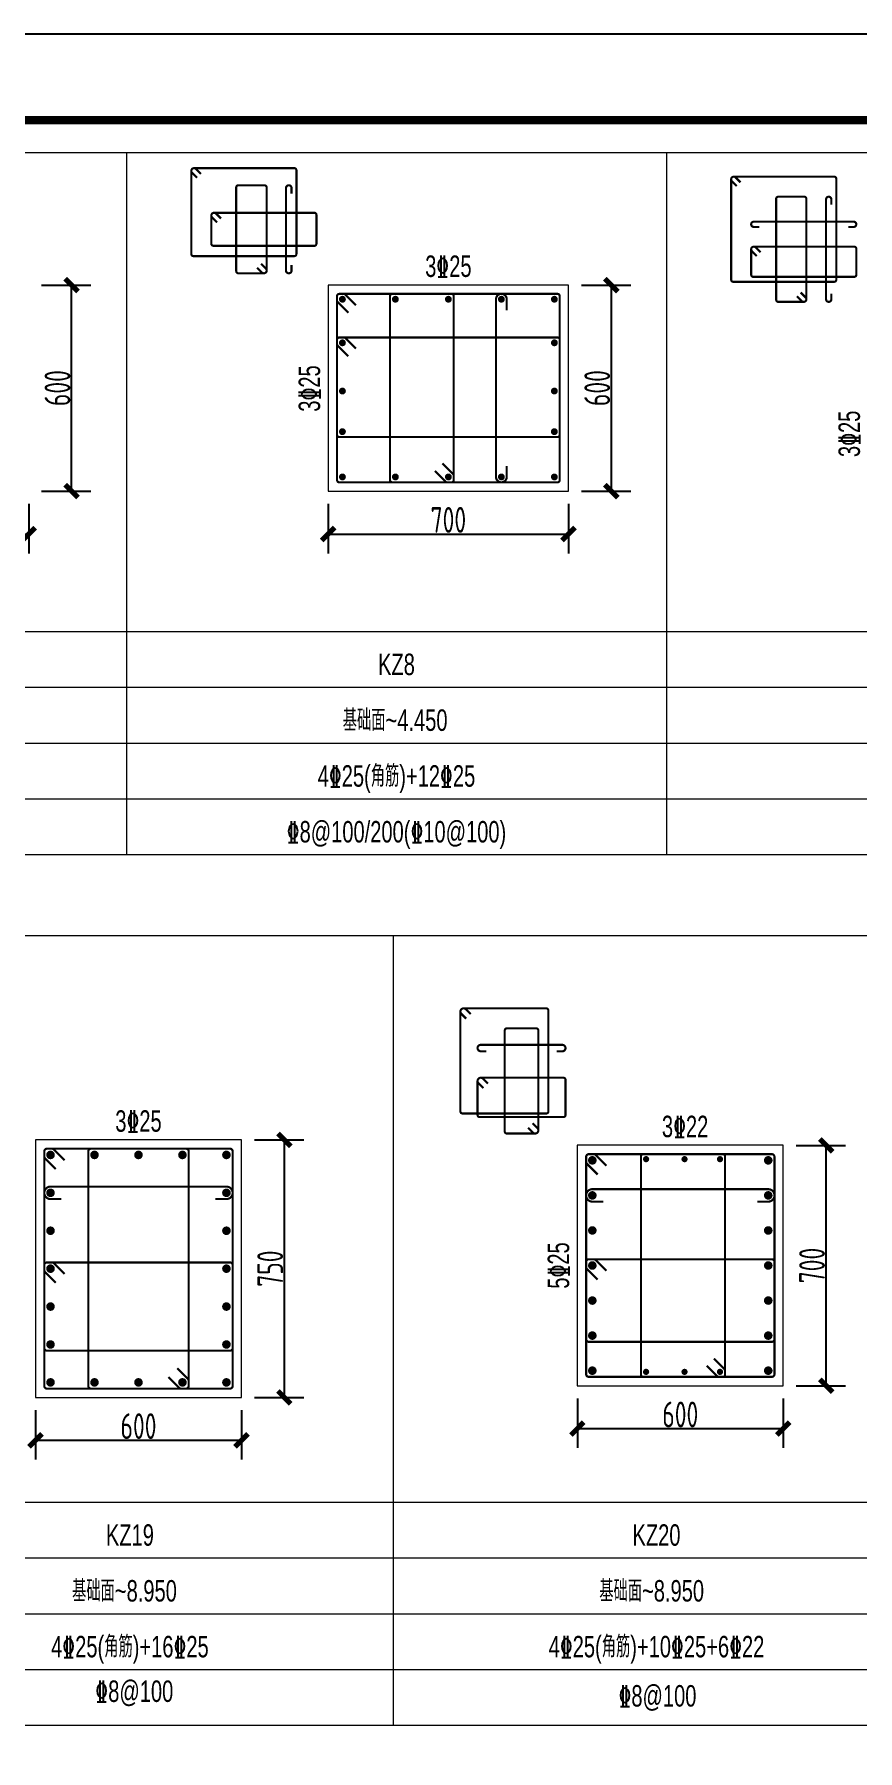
# Model space of a CAD drawing. Extents: x -695511 to 885008, y -751583 to -95266.
# Drawn here: x 291143 to 300738, y -256032 to -236036 of the extents above; entities that cross this region are included whole.
import ezdxf
from ezdxf.enums import TextEntityAlignment as Align

# ---------------------------------------------------------------- set-up
doc = ezdxf.new("R2010")
doc.units = 0
doc.header["$LTSCALE"] = 1000
doc.header["$MEASUREMENT"] = 0
doc.layers.add('PUB_TITLE', color=4, linetype='Continuous')
for name, color, linetype, lineweight in [('柱原位标注', 7, 'Continuous', 18), ('柱尺寸标注', 3, 'Continuous', 18), ('柱截面轮廓', 7, 'Continuous', 18), ('柱箍筋', 1, 'Continuous', 25), ('柱纵筋', 1, 'Continuous', 70), ('柱表文字', 7, 'Continuous', 18), ('柱表边线', 253, 'Continuous', 18)]:
    doc.layers.add(name, color=color, linetype=linetype, lineweight=lineweight)
doc.styles.add('样式 1', font='GS_TXT.shx', dxfattribs={"width": 0.7, "height": 375, "bigfont": 'yjkchn.shx'})
doc.styles.add('盈建科标注', font='yjkeng.shx', dxfattribs={"width": 0.7, "height": 300, "bigfont": 'yjkchn.shx'})
doc.dimstyles.new('盈建科结构', dxfattribs={"dimscale": 150, "dimtxt": 2.5, "dimasz": 1, "dimexe": 1.5, "dimexo": 1.5, "dimgap": 1, "dimtad": 1, "dimdec": 0, "dimzin": 0, "dimdsep": 46, "dimtxsty": '盈建科标注', "dimblk": 'ARCHTICK', "dimcen": 0.09, "dimclrt": 7, "dimadec": 0, "dimazin": 0, "dimtfac": 1, "dimtdec": 4, "dimtix": 1, "dimtmove": 2, "dimatfit": 3, "dimfxl": 1, "dimtolj": 1, "dimtzin": 0, "dimarcsym": 0})

# ---------------------------------------------------------------- blocks, each defined once
blk = doc.blocks.new('_ArchTick')
at = {"color": 0, "linetype": 'ByBlock', "const_width": 0.4}
blk.add_lwpolyline([(-0.5, -0.5), (0.5, 0.5)], dxfattribs=at)
blk = doc.blocks.new('*D304')
at = {"layer": 'Defpoints', "color": 0, "transparency": 16777216}
for p in [(288278, -241358), (291078, -241358), (291078, -241858)]:
    blk.add_point(p, dxfattribs=at)
at = {"layer": '柱尺寸标注', "color": 0, "lineweight": -2, "transparency": 16777216}
for p, q in [((288278, -241508), (288278, -242083)), ((291078, -241508), (291078, -242083)), ((288278, -241858), (291078, -241858))]:
    blk.add_line(p, q, dxfattribs=at)
at = {"layer": '柱尺寸标注', "color": 0, "linetype": 'ByBlock', "lineweight": -2, "transparency": 16777216, "xscale": 150, "yscale": 150, "zscale": 150, "rotation": 180}
blk.add_blockref('_ArchTick', (288278, -241858), dxfattribs=at)
at = {"layer": '柱尺寸标注', "color": 0, "linetype": 'ByBlock', "lineweight": -2, "transparency": 16777216, "xscale": 150, "yscale": 150, "zscale": 150}
blk.add_blockref('_ArchTick', (291078, -241858), dxfattribs=at)
at = {"layer": '柱尺寸标注', "color": 7, "lineweight": 18, "transparency": 16777216, "insert": (289678, -241693), "char_height": 300, "attachment_point": 5, "style": '盈建科标注'}
blk.add_mtext('\\A1;700', dxfattribs=at)
blk = doc.blocks.new('*D305')
at = {"layer": 'Defpoints', "color": 0, "transparency": 16777216}
for p in [(291078, -238958), (291578, -238958), (291078, -241358)]:
    blk.add_point(p, dxfattribs=at)
at = {"layer": '柱尺寸标注', "color": 0, "lineweight": -2, "transparency": 16777216}
for p, q in [((291228, -238958), (291803, -238958)), ((291578, -241358), (291578, -238958)), ((291228, -241358), (291803, -241358))]:
    blk.add_line(p, q, dxfattribs=at)
at = {"layer": '柱尺寸标注', "color": 0, "linetype": 'ByBlock', "lineweight": -2, "transparency": 16777216, "xscale": 150, "yscale": 150, "zscale": 150}
for p, rotation in [((291578, -238958), 90), ((291578, -241358), 270)]:
    blk.add_blockref('_ArchTick', p, dxfattribs=dict(at, rotation=rotation))
at = {"layer": '柱尺寸标注', "color": 7, "lineweight": 18, "transparency": 16777216, "insert": (291413, -240158), "char_height": 300, "attachment_point": 5, "rotation": 90, "style": '盈建科标注'}
blk.add_mtext('\\A1;600', dxfattribs=at)
blk = doc.blocks.new('*D306')
at = {"layer": 'Defpoints', "color": 0, "transparency": 16777216}
for p in [(294568, -241358), (297368, -241358), (297368, -241858)]:
    blk.add_point(p, dxfattribs=at)
at = {"layer": '柱尺寸标注', "color": 0, "lineweight": -2, "transparency": 16777216}
for p, q in [((294568, -241508), (294568, -242083)), ((297368, -241508), (297368, -242083)), ((294568, -241858), (297368, -241858))]:
    blk.add_line(p, q, dxfattribs=at)
at = {"layer": '柱尺寸标注', "color": 0, "linetype": 'ByBlock', "lineweight": -2, "transparency": 16777216, "xscale": 150, "yscale": 150, "zscale": 150, "rotation": 180}
blk.add_blockref('_ArchTick', (294568, -241858), dxfattribs=at)
at = {"layer": '柱尺寸标注', "color": 0, "linetype": 'ByBlock', "lineweight": -2, "transparency": 16777216, "xscale": 150, "yscale": 150, "zscale": 150}
blk.add_blockref('_ArchTick', (297368, -241858), dxfattribs=at)
at = {"layer": '柱尺寸标注', "color": 7, "lineweight": 18, "transparency": 16777216, "insert": (295968, -241693), "char_height": 300, "attachment_point": 5, "style": '盈建科标注'}
blk.add_mtext('\\A1;700', dxfattribs=at)
blk = doc.blocks.new('*D307')
at = {"layer": 'Defpoints', "color": 0, "transparency": 16777216}
for p in [(297368, -238958), (297868, -238958), (297368, -241358)]:
    blk.add_point(p, dxfattribs=at)
at = {"layer": '柱尺寸标注', "color": 0, "lineweight": -2, "transparency": 16777216}
for p, q in [((297518, -238958), (298093, -238958)), ((297868, -241358), (297868, -238958)), ((297518, -241358), (298093, -241358))]:
    blk.add_line(p, q, dxfattribs=at)
at = {"layer": '柱尺寸标注', "color": 0, "linetype": 'ByBlock', "lineweight": -2, "transparency": 16777216, "xscale": 150, "yscale": 150, "zscale": 150}
for p, rotation in [((297868, -238958), 90), ((297868, -241358), 270)]:
    blk.add_blockref('_ArchTick', p, dxfattribs=dict(at, rotation=rotation))
at = {"layer": '柱尺寸标注', "color": 7, "lineweight": 18, "transparency": 16777216, "insert": (297703, -240158), "char_height": 300, "attachment_point": 5, "rotation": 90, "style": '盈建科标注'}
blk.add_mtext('\\A1;600', dxfattribs=at)
blk = doc.blocks.new('*D370')
at = {"layer": 'Defpoints', "color": 0, "transparency": 16777216}
for p in [(291157, -251916), (293557, -251916), (293557, -252416)]:
    blk.add_point(p, dxfattribs=at)
at = {"layer": '柱尺寸标注', "color": 0, "lineweight": -2, "transparency": 16777216}
for p, q in [((291157, -252066), (291157, -252641)), ((293557, -252066), (293557, -252641)), ((291157, -252416), (293557, -252416))]:
    blk.add_line(p, q, dxfattribs=at)
at = {"layer": '柱尺寸标注', "color": 0, "linetype": 'ByBlock', "lineweight": -2, "transparency": 16777216, "xscale": 150, "yscale": 150, "zscale": 150, "rotation": 180}
blk.add_blockref('_ArchTick', (291157, -252416), dxfattribs=at)
at = {"layer": '柱尺寸标注', "color": 0, "linetype": 'ByBlock', "lineweight": -2, "transparency": 16777216, "xscale": 150, "yscale": 150, "zscale": 150}
blk.add_blockref('_ArchTick', (293557, -252416), dxfattribs=at)
at = {"layer": '柱尺寸标注', "color": 7, "lineweight": 18, "transparency": 16777216, "insert": (292357, -252251), "char_height": 300, "attachment_point": 5, "style": '盈建科标注'}
blk.add_mtext('\\A1;600', dxfattribs=at)
blk = doc.blocks.new('*D371')
at = {"layer": 'Defpoints', "color": 0, "transparency": 16777216}
for p in [(293557, -248916), (294057, -248916), (293557, -251916)]:
    blk.add_point(p, dxfattribs=at)
at = {"layer": '柱尺寸标注', "color": 0, "lineweight": -2, "transparency": 16777216}
for p, q in [((293707, -248916), (294282, -248916)), ((294057, -251916), (294057, -248916)), ((293707, -251916), (294282, -251916))]:
    blk.add_line(p, q, dxfattribs=at)
at = {"layer": '柱尺寸标注', "color": 0, "linetype": 'ByBlock', "lineweight": -2, "transparency": 16777216, "xscale": 150, "yscale": 150, "zscale": 150}
for p, rotation in [((294057, -248916), 90), ((294057, -251916), 270)]:
    blk.add_blockref('_ArchTick', p, dxfattribs=dict(at, rotation=rotation))
at = {"layer": '柱尺寸标注', "color": 7, "lineweight": 18, "transparency": 16777216, "insert": (293892, -250416), "char_height": 300, "attachment_point": 5, "rotation": 90, "style": '盈建科标注'}
blk.add_mtext('\\A1;750', dxfattribs=at)
blk = doc.blocks.new('*D372')
at = {"layer": 'Defpoints', "color": 0, "transparency": 16777216}
for p in [(297471, -251780), (299871, -251780), (299871, -252280)]:
    blk.add_point(p, dxfattribs=at)
at = {"layer": '柱尺寸标注', "color": 0, "lineweight": -2, "transparency": 16777216}
for p, q in [((297471, -251930), (297471, -252505)), ((299871, -251930), (299871, -252505)), ((297471, -252280), (299871, -252280))]:
    blk.add_line(p, q, dxfattribs=at)
at = {"layer": '柱尺寸标注', "color": 0, "linetype": 'ByBlock', "lineweight": -2, "transparency": 16777216, "xscale": 150, "yscale": 150, "zscale": 150, "rotation": 180}
blk.add_blockref('_ArchTick', (297471, -252280), dxfattribs=at)
at = {"layer": '柱尺寸标注', "color": 0, "linetype": 'ByBlock', "lineweight": -2, "transparency": 16777216, "xscale": 150, "yscale": 150, "zscale": 150}
blk.add_blockref('_ArchTick', (299871, -252280), dxfattribs=at)
at = {"layer": '柱尺寸标注', "color": 7, "lineweight": 18, "transparency": 16777216, "insert": (298671, -252115), "char_height": 300, "attachment_point": 5, "style": '盈建科标注'}
blk.add_mtext('\\A1;600', dxfattribs=at)
blk = doc.blocks.new('*D373')
at = {"layer": 'Defpoints', "color": 0, "transparency": 16777216}
for p in [(299871, -248980), (300371, -248980), (299871, -251780)]:
    blk.add_point(p, dxfattribs=at)
at = {"layer": '柱尺寸标注', "color": 0, "lineweight": -2, "transparency": 16777216}
for p, q in [((300021, -248980), (300596, -248980)), ((300371, -251780), (300371, -248980)), ((300021, -251780), (300596, -251780))]:
    blk.add_line(p, q, dxfattribs=at)
at = {"layer": '柱尺寸标注', "color": 0, "linetype": 'ByBlock', "lineweight": -2, "transparency": 16777216, "xscale": 150, "yscale": 150, "zscale": 150}
for p, rotation in [((300371, -248980), 90), ((300371, -251780), 270)]:
    blk.add_blockref('_ArchTick', p, dxfattribs=dict(at, rotation=rotation))
at = {"layer": '柱尺寸标注', "color": 7, "lineweight": 18, "transparency": 16777216, "insert": (300206, -250380), "char_height": 300, "attachment_point": 5, "rotation": 90, "style": '盈建科标注'}
blk.add_mtext('\\A1;700', dxfattribs=at)

msp = doc.modelspace()

# ---------------------------------------------------------------- linework, layer by layer
at = {"layer": 'PUB_TITLE'}
msp.add_lwpolyline([(245737.5, -295436.5), (329837.5, -295436.5), (329837.5, -236036.5), (245737.5, -236036.5)], close=True, dxfattribs=at)
at = {"layer": 'PUB_TITLE', "const_width": 100}
msp.add_lwpolyline([(248237.5, -294436.5), (328837.5, -294436.5), (328837.5, -237036.5), (248237.5, -237036.5)], close=True, dxfattribs=at)
at = {"layer": '柱截面轮廓', "lineweight": 18}
for points in [[(297368.4, -238957.8), (294568.4, -238957.8), (294568.4, -241357.8), (297368.4, -241357.8)], [(293556.8, -248916.3), (291156.8, -248916.3), (291156.8, -251916.3), (293556.8, -251916.3)], [(299870.8, -248979.5), (297470.8, -248979.5), (297470.8, -251779.5), (299870.8, -251779.5)]]:
    msp.add_lwpolyline(points, close=True, dxfattribs=at)
at = {"layer": '柱箍筋', "lineweight": 25, "const_width": 25}
for points in [[(293084.6, -237661.4), (293028.1, -237604.9, 0.6681786), (292972.6, -237627.8), (292972.6, -238595.3, 0.4142136), (292997.6, -238620.3), (294172.6, -238620.3, 0.4142136), (294197.6, -238595.3), (294197.6, -237620.3, 0.4142136), (294172.6, -237595.3), (293005.1, -237595.3, 0.6681786), (292982.1, -237650.8), (293038.7, -237707.4)], [(299372.1, -237760.5), (299315.6, -237703.9, 0.6681786), (299263.5, -237725.5), (299263.5, -238895, 0.4142136), (299288.5, -238920), (300463.5, -238920, 0.4142136), (300488.5, -238895), (300488.5, -237720, 0.4142136), (300463.5, -237695), (299294, -237695, 0.6681786), (299272.4, -237747.1), (299329, -237803.6)], [(293738.9, -238754.2), (293795.4, -238810.8, 0.6681786), (293850.9, -238787.8), (293850.9, -237820.3, 0.4142136), (293825.9, -237795.3), (293520.9, -237795.3, 0.4142136), (293495.9, -237820.3), (293495.9, -238795.3, 0.4142136), (293520.9, -238820.3), (293818.4, -238820.3, 0.6681786), (293841.4, -238764.9), (293784.8, -238708.3)], [(294140.9, -238723.8), (294140.9, -238787.8, -1), (294075.9, -238787.8), (294075.9, -237827.8, -1), (294140.9, -237827.8), (294140.9, -237891.8)], [(300031.2, -239087.8), (300087.8, -239144.4, 0.6681786), (300139.8, -239122.8), (300139.8, -237953.3, 0.4142136), (300114.8, -237928.3), (299812.8, -237928.3, 0.4142136), (299787.8, -237953.3), (299787.8, -239128.3, 0.4142136), (299812.8, -239153.3), (300109.3, -239153.3, 0.6681786), (300130.9, -239101.3), (300074.3, -239044.7)], [(300430.8, -239058.8), (300430.8, -239122.8, -1), (300369.8, -239122.8), (300369.8, -237958.8, -1), (300430.8, -237958.8), (300430.8, -238022.8)], [(293272, -238227.4), (293215.4, -238170.8, -0.6681786), (293238.4, -238115.3), (294405.9, -238115.3, -0.4142136), (294430.9, -238140.3), (294430.9, -238475.3, -0.4142136), (294405.9, -238500.3), (293230.9, -238500.3, -0.4142136), (293205.9, -238475.3), (293205.9, -238147.8, -0.6681786), (293261.4, -238124.9), (293318, -238181.4)], [(299591.3, -238280.3), (299527.3, -238280.3, -1), (299527.3, -238219.3), (300691.3, -238219.3, -1), (300691.3, -238280.3), (300627.3, -238280.3)], [(299562.3, -238619), (299505.8, -238562.4, -0.6681786), (299527.3, -238510.3), (300696.8, -238510.3, -0.4142136), (300721.8, -238535.3), (300721.8, -238837.3, -0.4142136), (300696.8, -238862.3), (299521.8, -238862.3, -0.4142136), (299496.8, -238837.3), (299496.8, -238540.8, -0.6681786), (299548.9, -238519.3), (299605.5, -238575.8)], [(294890.8, -239191.8), (294767, -239068, 0.1989124), (294748.4, -239060.3), (294697.2, -239060.3, 0.4142136), (294670.9, -239086.6), (294670.9, -241229.1, 0.4142136), (294697.2, -241255.3), (297239.7, -241255.3, 0.4142136), (297265.9, -241229.1), (297265.9, -239086.6, 0.4142136), (297239.7, -239060.3), (294697.2, -239060.3, 0.4142136), (294670.9, -239086.6), (294670.9, -239137.8, 0.1989124), (294678.6, -239156.4), (294802.4, -239280.2)], [(295811.1, -241123.9), (295934.9, -241247.6, 0.1989124), (295953.4, -241255.3), (296004.7, -241255.3, 0.4142136), (296030.9, -241229.1), (296030.9, -239086.6, 0.4142136), (296004.7, -239060.3), (295314.7, -239060.3, 0.4142136), (295288.4, -239086.6), (295288.4, -241229.1, 0.4142136), (295314.7, -241255.3), (296004.7, -241255.3, 0.4142136), (296030.9, -241229.1), (296030.9, -241177.8, 0.1989124), (296023.2, -241159.3), (295899.5, -241035.5)], [(296648.4, -241064.8), (296648.4, -241192.8, -1), (296523.4, -241192.8), (296523.4, -239122.8, -1), (296648.4, -239122.8), (296648.4, -239250.8)], [(294802.4, -239787.7), (294678.6, -239663.9, -0.1989124), (294670.9, -239645.3), (294670.9, -239594.1, -0.4142136), (294697.2, -239567.8), (297239.7, -239567.8, -0.4142136), (297265.9, -239594.1), (297265.9, -240701.6, -0.4142136), (297239.7, -240727.8), (294697.2, -240727.8, -0.4142136), (294670.9, -240701.6), (294670.9, -239594.1, -0.4142136), (294697.2, -239567.8), (294748.4, -239567.8, -0.1989124), (294767, -239575.5), (294890.8, -239699.3)], [(296228.9, -247451.2), (296172.3, -247394.7, 0.6681786), (296108.3, -247421.2), (296108.3, -248583.7, 0.4142136), (296133.3, -248608.7), (297108.3, -248608.7, 0.4142136), (297133.3, -248583.7), (297133.3, -247408.7, 0.4142136), (297108.3, -247383.7), (296145.8, -247383.7, 0.6681786), (296119.3, -247447.7), (296175.9, -247504.3)], [(296896.1, -248774.4), (296952.6, -248831, 0.6681786), (297016.6, -248804.5), (297016.6, -247642, 0.4142136), (296991.6, -247617), (296650, -247617, 0.4142136), (296625, -247642), (296625, -248817, 0.4142136), (296650, -248842), (296979.1, -248842, 0.6681786), (297005.7, -248778), (296949.1, -248721.4)], [(296409.8, -247883.7), (296345.8, -247883.7, -1), (296345.8, -247808.7), (297295.8, -247808.7, -1), (297295.8, -247883.7), (297231.8, -247883.7)], [(296375.9, -248312.6), (296319.3, -248256, -0.6681786), (296345.8, -248192), (297308.3, -248192, -0.4142136), (297333.3, -248217), (297333.3, -248625.3, -0.4142136), (297308.3, -248650.3), (296333.3, -248650.3, -0.4142136), (296308.3, -248625.3), (296308.3, -248229.5, -0.6681786), (296372.3, -248203), (296428.9, -248259.6)], [(291496.2, -249153.1), (291371, -249027.9, 0.1989124), (291348.9, -249018.8), (291290.6, -249018.8, 0.4142136), (291259.3, -249050), (291259.3, -251782.5, 0.4142136), (291290.6, -251813.8), (293423.1, -251813.8, 0.4142136), (293454.3, -251782.5), (293454.3, -249050, 0.4142136), (293423.1, -249018.8), (291290.6, -249018.8, 0.4142136), (291259.3, -249050), (291259.3, -249108.3, 0.1989124), (291268.5, -249130.4), (291393.7, -249255.7)], [(292704.9, -251679.4), (292830.1, -251804.6, 0.1989124), (292852.2, -251813.8), (292910.6, -251813.8, 0.4142136), (292941.8, -251782.5), (292941.8, -249050, 0.4142136), (292910.6, -249018.8), (291803.1, -249018.8, 0.4142136), (291771.8, -249050), (291771.8, -251782.5, 0.4142136), (291803.1, -251813.8), (292910.6, -251813.8, 0.4142136), (292941.8, -251782.5), (292941.8, -251724.2, 0.1989124), (292932.7, -251702.1), (292807.4, -251576.8)], [(297810.2, -249216.4), (297685, -249091.2, 0.1989124), (297662.9, -249082), (297604.6, -249082, 0.4142136), (297573.3, -249113.3), (297573.3, -251645.8, 0.4142136), (297604.6, -251677), (299737.1, -251677, 0.4142136), (299768.3, -251645.8), (299768.3, -249113.3, 0.4142136), (299737.1, -249082), (297604.6, -249082, 0.4142136), (297573.3, -249113.3), (297573.3, -249171.6, 0.1989124), (297582.5, -249193.7), (297707.7, -249318.9)], [(298978.8, -251546.7), (299101.8, -251669.7, 0.1989124), (299119.4, -251677), (299166.8, -251677, 0.4142136), (299191.8, -251652), (299191.8, -249107, 0.4142136), (299166.8, -249082), (298238.8, -249082, 0.4142136), (298213.8, -249107), (298213.8, -251652, 0.4142136), (298238.8, -251677), (299166.8, -251677, 0.4142136), (299191.8, -251652), (299191.8, -251604.6, 0.1989124), (299184.5, -251586.9), (299061.5, -251464)], [(291459.8, -249605.4), (291331.8, -249605.4, -1), (291331.8, -249460.4), (293381.8, -249460.4, -1), (293381.8, -249605.4), (293253.8, -249605.4)], [(297773.8, -249635.3), (297645.8, -249635.3, -1), (297645.8, -249490.3), (299695.8, -249490.3, -1), (299695.8, -249635.3), (299567.8, -249635.3)], [(291393.7, -250580.7), (291268.5, -250455.4, -0.1989124), (291259.3, -250433.3), (291259.3, -250375, -0.4142136), (291290.6, -250343.8), (293423.1, -250343.8, -0.4142136), (293454.3, -250375), (293454.3, -251340.8, -0.4142136), (293423.1, -251372.1), (291290.6, -251372.1, -0.4142136), (291259.3, -251340.8), (291259.3, -250375, -0.4142136), (291290.6, -250343.8), (291348.9, -250343.8, -0.1989124), (291371, -250352.9), (291496.2, -250478.1)], [(297707.7, -250543.9), (297582.5, -250418.7, -0.1989124), (297573.3, -250396.6), (297573.3, -250338.3, -0.4142136), (297604.6, -250307), (299737.1, -250307, -0.4142136), (299768.3, -250338.3), (299768.3, -251237.4, -0.4142136), (299737.1, -251268.7), (297604.6, -251268.7, -0.4142136), (297573.3, -251237.4), (297573.3, -250338.3, -0.4142136), (297604.6, -250307), (297662.9, -250307, -0.1989124), (297685, -250316.2), (297810.2, -250441.4)]]:
    msp.add_lwpolyline(points, format="xyb", dxfattribs=at)
at = {"layer": '柱纵筋', "lineweight": 70}
for points, const_width in [([(294753.4, -239122.8, 1), (294713.4, -239122.8, 1)], 40), ([(295370.9, -239122.8, 1), (295330.9, -239122.8, 1)], 40), ([(295988.4, -239122.8, 1), (295948.4, -239122.8, 1)], 40), ([(296605.9, -239122.8, 1), (296565.9, -239122.8, 1)], 40), ([(297223.4, -239122.8, 1), (297183.4, -239122.8, 1)], 40), ([(294753.4, -241192.8, 1), (294713.4, -241192.8, 1)], 40), ([(295370.9, -241192.8, 1), (295330.9, -241192.8, 1)], 40), ([(295988.4, -241192.8, 1), (295948.4, -241192.8, 1)], 40), ([(296605.9, -241192.8, 1), (296565.9, -241192.8, 1)], 40), ([(297223.4, -241192.8, 1), (297183.4, -241192.8, 1)], 40), ([(291356.8, -249091.3, 1), (291306.8, -249091.3, 1)], 50), ([(291869.3, -249091.3, 1), (291819.3, -249091.3, 1)], 50), ([(292381.8, -249091.3, 1), (292331.8, -249091.3, 1)], 50), ([(292894.3, -249091.3, 1), (292844.3, -249091.3, 1)], 50), ([(293406.8, -249091.3, 1), (293356.8, -249091.3, 1)], 50), ([(297670.8, -249154.5, 1), (297620.8, -249154.5, 1)], 50), ([(298290.3, -249140.5, 1), (298254.3, -249140.5, 1)], 36), ([(298738.3, -249140.5, 1), (298702.3, -249140.5, 1)], 36), ([(299151.3, -249140.5, 1), (299115.3, -249140.5, 1)], 36), ([(299720.8, -249154.5, 1), (299670.8, -249154.5, 1)], 50), ([(291356.8, -249532.9, 1), (291306.8, -249532.9, 1)], 50), ([(293406.8, -249532.9, 1), (293356.8, -249532.9, 1)], 50), ([(297670.8, -249562.8, 1), (297620.8, -249562.8, 1)], 50), ([(299720.8, -249562.8, 1), (299670.8, -249562.8, 1)], 50), ([(291356.8, -249974.6, 1), (291306.8, -249974.6, 1)], 50), ([(293406.8, -249974.6, 1), (293356.8, -249974.6, 1)], 50), ([(297670.8, -249971.2, 1), (297620.8, -249971.2, 1)], 50), ([(299720.8, -249971.2, 1), (299670.8, -249971.2, 1)], 50), ([(297670.8, -250379.5, 1), (297620.8, -250379.5, 1)], 50), ([(299720.8, -250379.5, 1), (299670.8, -250379.5, 1)], 50), ([(291356.8, -250416.3, 1), (291306.8, -250416.3, 1)], 50), ([(293406.8, -250416.3, 1), (293356.8, -250416.3, 1)], 50), ([(297670.8, -250787.8, 1), (297620.8, -250787.8, 1)], 50), ([(299720.8, -250787.8, 1), (299670.8, -250787.8, 1)], 50), ([(291356.8, -250857.9, 1), (291306.8, -250857.9, 1)], 50), ([(293406.8, -250857.9, 1), (293356.8, -250857.9, 1)], 50), ([(291356.8, -251299.6, 1), (291306.8, -251299.6, 1)], 50), ([(293406.8, -251299.6, 1), (293356.8, -251299.6, 1)], 50), ([(297670.8, -251196.2, 1), (297620.8, -251196.2, 1)], 50), ([(299720.8, -251196.2, 1), (299670.8, -251196.2, 1)], 50), ([(291356.8, -251741.3, 1), (291306.8, -251741.3, 1)], 50), ([(291869.3, -251741.3, 1), (291819.3, -251741.3, 1)], 50), ([(292381.8, -251741.3, 1), (292331.8, -251741.3, 1)], 50), ([(292894.3, -251741.3, 1), (292844.3, -251741.3, 1)], 50), ([(293406.8, -251741.3, 1), (293356.8, -251741.3, 1)], 50), ([(297670.8, -251604.5, 1), (297620.8, -251604.5, 1)], 50), ([(298290.3, -251618.5, 1), (298254.3, -251618.5, 1)], 36), ([(298738.3, -251618.5, 1), (298702.3, -251618.5, 1)], 36), ([(299151.3, -251618.5, 1), (299115.3, -251618.5, 1)], 36), ([(299720.8, -251604.5, 1), (299670.8, -251604.5, 1)], 50)]:
    msp.add_lwpolyline(points, format="xyb", close=True, dxfattribs=dict(at, const_width=const_width))
at = {"layer": '柱纵筋', "lineweight": 35, "const_width": 40}
for points in [[(294753.4, -239630.3, 1), (294713.4, -239630.3, 1)], [(297223.4, -239630.3, 1), (297183.4, -239630.3, 1)], [(294753.4, -240192.3, 1), (294713.4, -240192.3, 1)], [(297223.4, -240192.3, 1), (297183.4, -240192.3, 1)], [(294753.4, -240665.3, 1), (294713.4, -240665.3, 1)], [(297223.4, -240665.3, 1), (297183.4, -240665.3, 1)]]:
    msp.add_lwpolyline(points, format="xyb", close=True, dxfattribs=at)
at = {"layer": '柱表边线', "lineweight": 18}
for p, q in [((285927.1, -237412.8), (292218, -237412.8)), ((292218, -237412.8), (292218, -242992.8)), ((292218, -237412.8), (292218, -242992.8)), ((292218, -237412.8), (292218, -242992.8)), ((292218, -237412.8), (292218, -242992.8)), ((292218, -237412.8), (298508.9, -237412.8)), ((298508.9, -237412.8), (298508.9, -242992.8)), ((298508.9, -237412.8), (298508.9, -242992.8)), ((298508.9, -237412.8), (298508.9, -242992.8)), ((298508.9, -237412.8), (298508.9, -242992.8)), ((298508.9, -237412.8), (304799.8, -237412.8)), ((285927.1, -242992.8), (292218, -242992.8)), ((292218, -242992.8), (292218, -243642.8)), ((292218, -242992.8), (292218, -243642.8)), ((292218, -242992.8), (292218, -243642.8)), ((292218, -242992.8), (298508.9, -242992.8)), ((292218, -242992.8), (292218, -243642.8)), ((298508.9, -242992.8), (298508.9, -243642.8)), ((298508.9, -242992.8), (298508.9, -243642.8)), ((298508.9, -242992.8), (298508.9, -243642.8)), ((298508.9, -242992.8), (304799.8, -242992.8)), ((298508.9, -242992.8), (298508.9, -243642.8)), ((285927.1, -243642.8), (292218, -243642.8)), ((292218, -243642.8), (292218, -244292.8)), ((292218, -243642.8), (292218, -244292.8)), ((292218, -243642.8), (292218, -244292.8)), ((292218, -243642.8), (298508.9, -243642.8)), ((292218, -243642.8), (292218, -244292.8)), ((298508.9, -243642.8), (298508.9, -244292.8)), ((298508.9, -243642.8), (298508.9, -244292.8)), ((298508.9, -243642.8), (298508.9, -244292.8)), ((298508.9, -243642.8), (304799.8, -243642.8)), ((298508.9, -243642.8), (298508.9, -244292.8)), ((285927.1, -244292.8), (292218, -244292.8)), ((292218, -244292.8), (292218, -244942.8)), ((292218, -244292.8), (292218, -244942.8)), ((292218, -244292.8), (292218, -244942.8)), ((292218, -244292.8), (298508.9, -244292.8)), ((292218, -244292.8), (292218, -244942.8)), ((298508.9, -244292.8), (298508.9, -244942.8)), ((298508.9, -244292.8), (298508.9, -244942.8)), ((298508.9, -244292.8), (298508.9, -244942.8)), ((298508.9, -244292.8), (304799.8, -244292.8)), ((298508.9, -244292.8), (298508.9, -244942.8)), ((285927.1, -244942.8), (292218, -244942.8)), ((292218, -244942.8), (292218, -245592.8)), ((292218, -244942.8), (292218, -245592.8)), ((292218, -244942.8), (292218, -245592.8)), ((292218, -244942.8), (298508.9, -244942.8)), ((292218, -244942.8), (292218, -245592.8)), ((298508.9, -244942.8), (298508.9, -245592.8)), ((298508.9, -244942.8), (298508.9, -245592.8)), ((298508.9, -244942.8), (298508.9, -245592.8)), ((298508.9, -244942.8), (304799.8, -244942.8)), ((298508.9, -244942.8), (298508.9, -245592.8)), ((285927.1, -245592.8), (292218, -245592.8)), ((292218, -245592.8), (298508.9, -245592.8)), ((298508.9, -245592.8), (304799.8, -245592.8)), ((289188.9, -246535.8), (295325.2, -246535.8)), ((295325.2, -246535.8), (295325.2, -253135.8)), ((295325.2, -246535.8), (295325.2, -253135.8)), ((295325.2, -246535.8), (295325.2, -253135.8)), ((295325.2, -246535.8), (295325.2, -253135.8)), ((295325.2, -246535.8), (301461.6, -246535.8)), ((289188.9, -253135.8), (295325.2, -253135.8)), ((295325.2, -253135.8), (295325.2, -253785.8)), ((295325.2, -253135.8), (295325.2, -253785.8)), ((295325.2, -253135.8), (295325.2, -253785.8)), ((295325.2, -253135.8), (301461.6, -253135.8)), ((295325.2, -253135.8), (295325.2, -253785.8)), ((289188.9, -253785.8), (295325.2, -253785.8)), ((295325.2, -253785.8), (295325.2, -254435.8)), ((295325.2, -253785.8), (295325.2, -254435.8)), ((295325.2, -253785.8), (295325.2, -254435.8)), ((295325.2, -253785.8), (301461.6, -253785.8)), ((295325.2, -253785.8), (295325.2, -254435.8)), ((289188.9, -254435.8), (295325.2, -254435.8)), ((295325.2, -254435.8), (295325.2, -255085.8)), ((295325.2, -254435.8), (295325.2, -255085.8)), ((295325.2, -254435.8), (295325.2, -255085.8)), ((295325.2, -254435.8), (301461.6, -254435.8)), ((295325.2, -254435.8), (295325.2, -255085.8)), ((289188.9, -255085.8), (295325.2, -255085.8)), ((295325.2, -255085.8), (295325.2, -255735.8)), ((295325.2, -255085.8), (295325.2, -255735.8)), ((295325.2, -255085.8), (295325.2, -255735.8)), ((295325.2, -255085.8), (301461.6, -255085.8)), ((295325.2, -255085.8), (295325.2, -255735.8)), ((289188.9, -255735.8), (295325.2, -255735.8)), ((295325.2, -255735.8), (301461.6, -255735.8)), ((295767.1, -255735.8), (301512.5, -255735.8))]:
    msp.add_line(p, q, dxfattribs=at)

# ---------------------------------------------------------------- texts
at = {"layer": '柱原位标注', "style": '样式 1', "width": 0.7}
for s, p in [('3%%13225', (295968.4, -238937.8)), ('3%%13225', (292356.8, -248896.3)), ('3%%13222', (298726.8, -248959.5))]:
    msp.add_text(s, height=250, dxfattribs=at).set_placement(p, align=Align.BOTTOM_CENTER)
for s, p in [('3%%13225', (294548.4, -240162.8)), ('3%%13225', (300839.3, -240690.8)), ('5%%13225', (297450.8, -250379.5))]:
    msp.add_text(s, height=250, rotation=90, dxfattribs=at).set_placement(p, align=Align.BOTTOM_CENTER)
at = {"layer": '柱表文字', "style": '样式 1', "width": 0.7}
for s, p in [('KZ8', (295363.4, -243376.3)), ('基础面~4.450', (295347.7, -244026.3)), ('4%%13225(角筋)+12%%13225', (295363.4, -244676.3)), ('%%1328@100/200(%%13210@100)', (295363.4, -245326.3)), ('KZ19', (292257.1, -253519.3)), ('KZ20', (298393.4, -253519.3)), ('基础面~8.950', (292193.6, -254169.3)), ('基础面~8.950', (298337.1, -254169.3)), ('4%%13225(角筋)+16%%13225', (292257.1, -254819.3)), ('4%%13225(角筋)+10%%13225+6%%13222', (298393.4, -254819.3)), ('%%1328@100', (292308.2, -255338.8)), ('%%1328@100', (298404.7, -255392.8))]:
    msp.add_text(s, height=250, dxfattribs=at).set_placement(p, align=Align.MIDDLE_CENTER)

# ---------------------------------------------------------------- dimensions: what is measured, and where the dimension line sits
at = {"layer": '柱尺寸标注', "lineweight": 18}
for p1, p2, picture, middle in [((291077.5, -241357.8), (291077.5, -238957.8), '*D305', (291412.5, -240157.8)), ((297368.4, -241357.8), (297368.4, -238957.8), '*D307', (297703.4, -240157.8)), ((288277.5, -241357.8), (291077.5, -241357.8), '*D304', (289677.5, -241692.8)), ((294568.4, -241357.8), (297368.4, -241357.8), '*D306', (295968.4, -241692.8)), ((293556.8, -251916.3), (293556.8, -248916.3), '*D371', (293891.8, -250416.3)), ((299870.8, -251779.5), (299870.8, -248979.5), '*D373', (300205.8, -250379.5)), ((291156.8, -251916.3), (293556.8, -251916.3), '*D370', (292356.8, -252251.3)), ((297470.8, -251779.5), (299870.8, -251779.5), '*D372', (298670.8, -252114.5))]:
    dim = msp.add_aligned_dim(p1=p1, p2=p2, distance=-500, dimstyle='盈建科结构', override={"dimexo": 1, "dimgap": 0.1, "dimlfac": 0.25, "dimrnd": 5}, dxfattribs=at)
    dim.commit()
    dim.dimension.update_dxf_attribs({"geometry": picture, "text_midpoint": middle})

doc.saveas('drawing.dxf')
